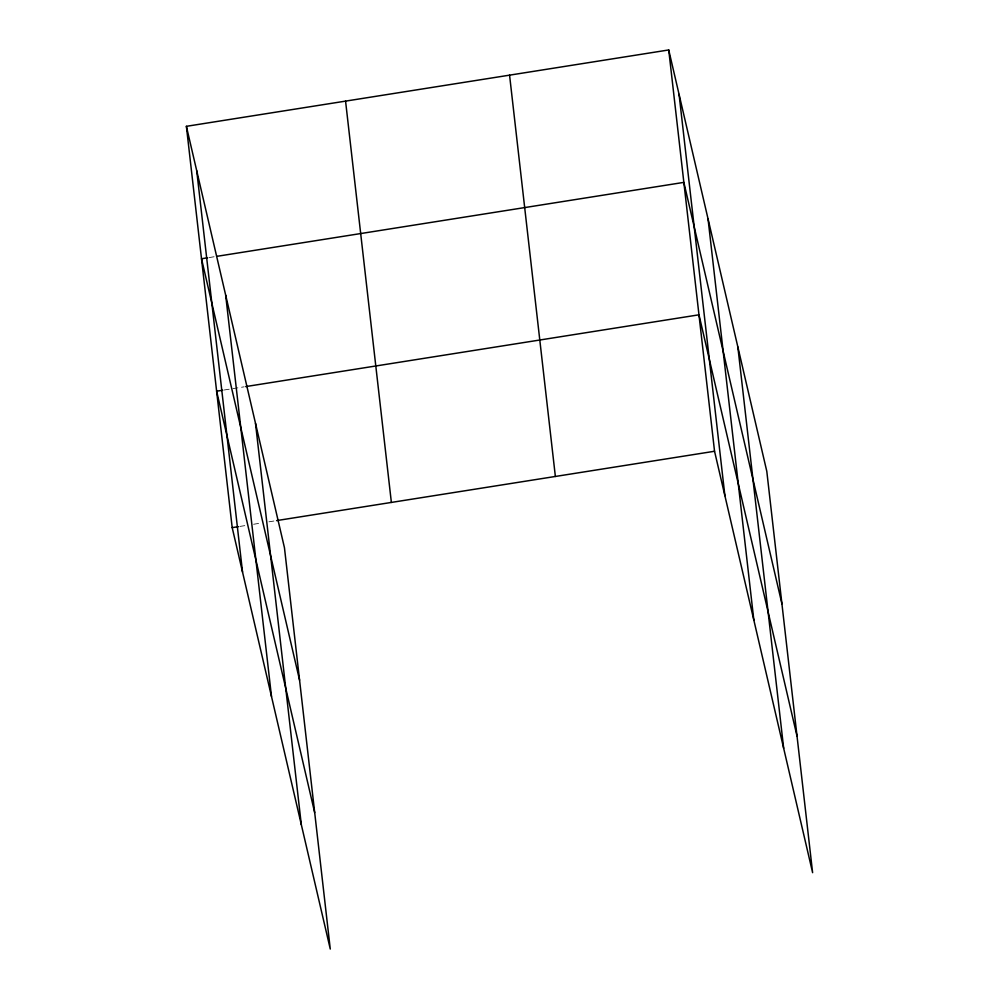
<?xml version="1.0" encoding="UTF-8"?>
<svg xmlns="http://www.w3.org/2000/svg" width="999" height="999" viewBox="0 0 999 999"><rect width="100%" height="100%" fill="white"/><g stroke="black" fill="none" stroke-linecap="round" stroke-linejoin="round"><path stroke-width="0.75" stroke-dasharray="5 3.75" d="M209.153 257.555L215.285 256.581M224.275 389.985L244.168 386.825M239.847 526.423L245.979 525.462M253.621 524.25L261.276 523.026M268.931 521.815L276.586 520.604"/><path stroke-width="1.5" d="M186.388 126.324L284.453 547.739L330.269 949.05L232.193 527.634L186.388 126.324L668.731 49.95L766.807 471.366L812.612 872.676L714.547 451.261L668.731 49.95M207.63 257.792L201.511 258.766L299.575 680.169M216.808 256.343L683.853 182.38L781.917 603.796M222.74 390.222L216.621 391.196L314.685 812.612M245.704 386.588L698.975 314.81L797.04 736.226M232.193 527.634L238.324 526.673M276.586 520.604L714.547 451.261M737.849 346.953L783.666 748.263M708.029 218.781L753.833 620.079M679.07 94.368L724.887 495.679M509.565 75.15L555.369 476.461M345.567 101.124L391.371 502.435M255.507 423.339L301.311 824.637M225.674 295.155L271.491 696.465M196.728 170.754L242.532 572.052"/></g></svg>
